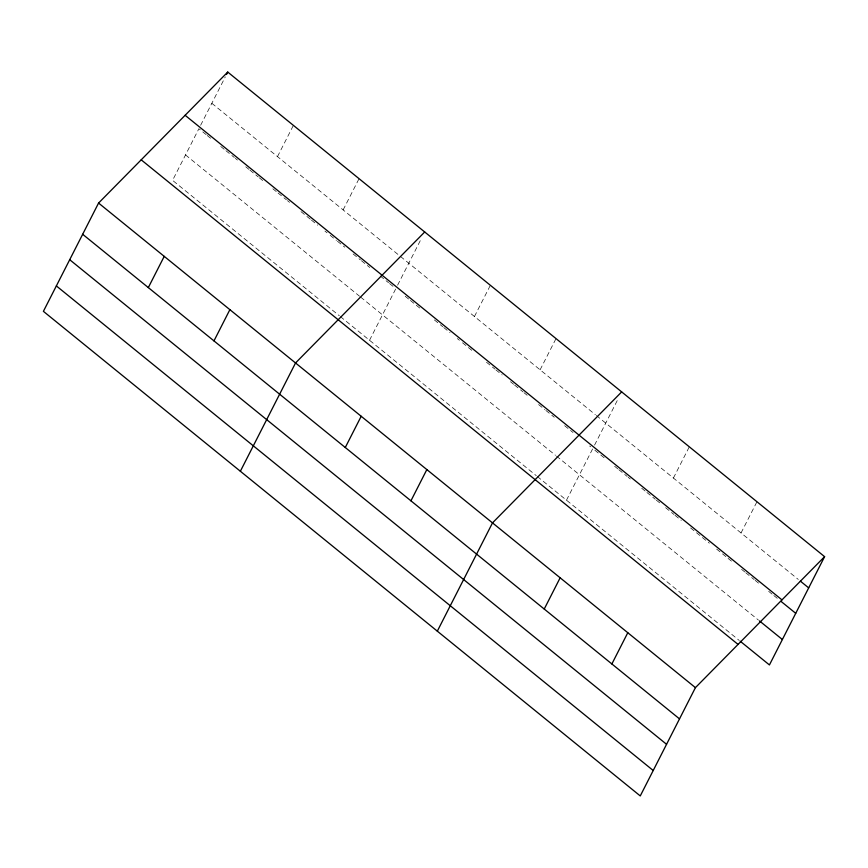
<?xml version="1.0" encoding="UTF-8"?>
<svg xmlns="http://www.w3.org/2000/svg" width="868" height="868" viewBox="0 0 868 868"><rect width="100%" height="100%" fill="white"/><g stroke="black" fill="none" stroke-linecap="round" stroke-linejoin="round"><path stroke-width="0.65" stroke-dasharray="4.34 3.25" d="M200.638 125.263L225.3 76.872M277.489 156.609L293.395 125.372M343.142 209.904L359.048 178.678M369.529 340.267L395.841 288.643M397.609 285.171L421.642 237.984M474.449 316.516L490.366 285.29M540.102 369.822L556.019 338.596M566.489 500.185L592.801 448.561L589.676 446.022M594.569 445.089L617.994 399.106M673.405 478.051L689.311 446.814M741.044 532.963L756.961 501.737M211.835 103.303L399.41 255.593M400.463 256.44L595.34 414.665M596.381 415.512L798.278 579.433M206.172 134.648L198.881 128.724L172.569 180.36L339.312 315.735M207.213 135.495L212.421 139.726M220.765 146.497L224.931 149.882M225.973 150.728L234.306 157.499M235.347 158.345L237.431 160.037M245.774 166.808L248.899 169.336M249.941 170.182L258.273 176.953M259.315 177.799L264.534 182.03M272.867 188.801L277.033 192.186M278.075 193.032L286.418 199.803M287.46 200.649L289.543 202.342M301.001 211.651L310.386 219.257M311.428 220.103L317.677 225.181M324.968 231.105L327.062 232.798M330.187 235.337L336.437 240.414M337.478 241.261L344.77 247.185M353.113 253.955L360.404 259.879M361.446 260.726L369.79 267.485M380.206 275.948L388.538 282.718M389.58 283.565L393.757 286.95M405.215 296.259L409.381 299.644M410.423 300.491L421.891 309.8M434.401 319.945L442.734 326.715M443.776 327.561L450.025 332.639M457.327 338.563L459.411 340.256M462.536 342.795L473.993 352.104M486.503 362.249L494.836 369.019M495.878 369.866L502.138 374.943M510.471 381.714L513.596 384.253M514.637 385.099L522.981 391.869M524.022 392.716L527.147 395.255M538.605 404.564L544.865 409.631M545.907 410.477L554.24 417.248M564.667 425.711L572.999 432.481M594.884 450.242L606.331 459.541M614.653 466.3L617.777 468.839M618.819 469.675L627.141 476.434M628.182 477.281L630.266 478.973M641.712 488.272L645.879 491.646M646.91 492.492L655.242 499.252M656.284 500.098L660.44 503.473M665.647 507.704L673.969 514.464M675.011 515.31L681.261 520.377M690.624 527.983L709.351 543.184M716.642 549.108L726.006 556.703M728.089 558.395L733.286 562.616M741.619 569.375L744.733 571.914M745.775 572.761L754.108 579.52M755.149 580.366L760.346 584.587M768.668 591.347L772.835 594.732M773.876 595.578L779.084 599.799M185.524 154.927L359.558 296.227M360.6 297.073L555.477 455.299M556.518 456.145L758.448 620.088M340.354 316.581L536.272 475.653M537.314 476.499L739.243 640.443"/><path stroke-width="1.3" d="M98.572 203.058L43.4 311.341L640.259 795.934L695.431 687.64L824.6 556.659L227.742 72.066L98.572 203.058L695.431 687.64M226.515 74.474L227.742 72.066M148.319 287.59L164.226 256.364M213.973 340.896L229.879 309.659M240.36 471.259L295.543 362.965L424.712 231.984M345.28 447.508L361.196 416.271M410.933 500.814L426.85 469.577M437.32 631.166L492.503 522.883L621.672 391.902M544.236 609.032L560.142 577.806M611.875 663.955L627.792 632.729M824.6 556.659L769.428 664.942L740.285 641.289M800.361 581.126L808.683 587.886M185.123 115.292L781.97 599.886M781.157 601.491L795.728 613.318M759.489 620.924L782.383 639.521M141.202 159.831L738.06 644.414M82.666 234.284L679.514 718.878M69.711 259.716L666.559 744.299M56.355 285.919L653.213 770.502"/></g></svg>
